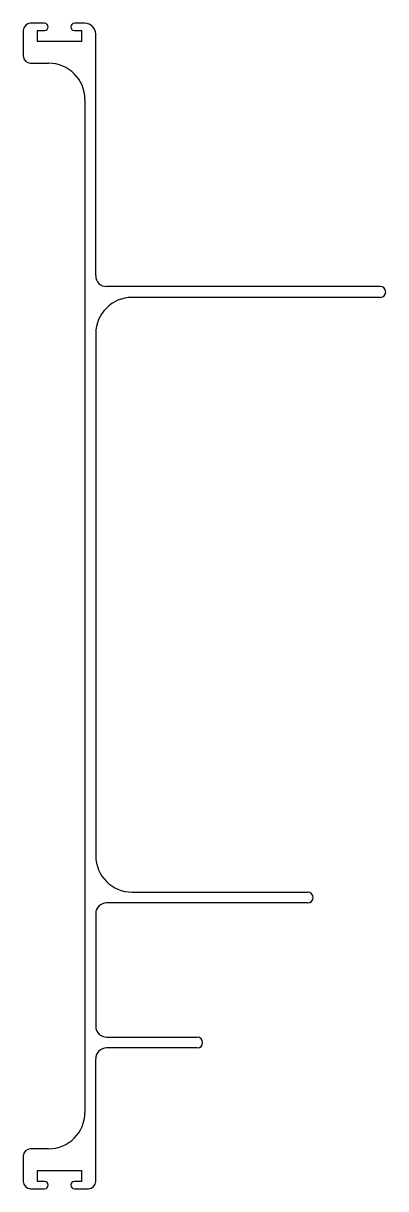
# Model space of a CAD drawing. Extents: x 1877 to 1927, y 1474 to 1634.
import ezdxf

# ---------------------------------------------------------------- set-up
doc = ezdxf.new("R2010")
doc.units = 0
doc.layers.get('0').update_dxf_attribs({"linetype": 'CONTINUOUS'})

msp = doc.modelspace()

# ---------------------------------------------------------------- linework, layer by layer
for p, q in [((1876.71, 1633.27), (1876.71, 1629.77)), ((1879.66, 1634.27), (1877.71, 1634.27)), ((1878.66, 1631.77), (1878.66, 1633.27)), ((1878.66, 1633.27), (1879.66, 1633.27)), ((1885.21, 1634.27), (1883.76, 1634.27)), ((1883.76, 1633.27), (1884.76, 1633.27)), ((1884.76, 1633.27), (1884.76, 1631.77)), ((1886.71, 1599.47), (1886.71, 1632.77)), ((1884.76, 1631.77), (1878.66, 1631.77)), ((1877.71, 1628.77), (1880.21, 1628.77)), ((1885.21, 1623.77), (1885.21, 1484.07)), ((1925.97, 1597.97), (1888.21, 1597.97)), ((1925.97, 1596.47), (1891.71, 1596.47)), ((1886.71, 1591.47), (1886.71, 1519.47)), ((1891.71, 1514.47), (1915.96, 1514.47)), ((1915.96, 1512.97), (1888.21, 1512.97)), ((1886.71, 1511.47), (1886.71, 1495.97)), ((1888.21, 1494.47), (1900.71, 1494.47)), ((1900.71, 1492.97), (1888.21, 1492.97)), ((1886.71, 1474.57), (1886.71, 1491.47)), ((1880.21, 1479.07), (1877.71, 1479.07)), ((1876.71, 1478.07), (1876.71, 1474.57)), ((1878.66, 1474.57), (1878.66, 1476.07)), ((1878.66, 1476.07), (1884.76, 1476.07)), ((1884.76, 1476.07), (1884.76, 1474.57)), ((1879.66, 1474.57), (1878.66, 1474.57)), ((1884.76, 1474.57), (1883.76, 1474.57)), ((1877.71, 1473.57), (1879.66, 1473.57)), ((1883.76, 1473.57), (1885.71, 1473.57))]:
    msp.add_line(p, q)
for centre, radius, start, end in [((1877.71, 1633.27), 1, 90, 180), ((1879.66, 1633.77), 0.5, 270, 90), ((1883.76, 1633.77), 0.5, 90, 270), ((1885.21, 1632.77), 1.5, 0, 90), ((1877.71, 1629.77), 1, 180, 270), ((1880.21, 1623.77), 5, 0, 90), ((1888.21, 1599.47), 1.5, 180, 270), ((1925.97, 1597.22), 0.75, 270, 90), ((1891.71, 1591.47), 5, 90, 180), ((1891.71, 1519.47), 5, 180, 270), ((1915.96, 1513.72), 0.75, 270, 90), ((1888.21, 1511.47), 1.5, 90, 180), ((1888.21, 1495.97), 1.5, 180, 270), ((1888.21, 1491.47), 1.5, 90, 180), ((1900.71, 1493.72), 0.75, 270, 90), ((1880.21, 1484.07), 5, 270, 0), ((1877.71, 1478.07), 1, 90, 180), ((1877.71, 1474.57), 1, 180, 270), ((1879.66, 1474.07), 0.5, 270, 90), ((1883.76, 1474.07), 0.5, 90, 270), ((1885.71, 1474.57), 1, 270, 0)]:
    msp.add_arc(centre, radius, start, end)

doc.saveas('drawing.dxf')
